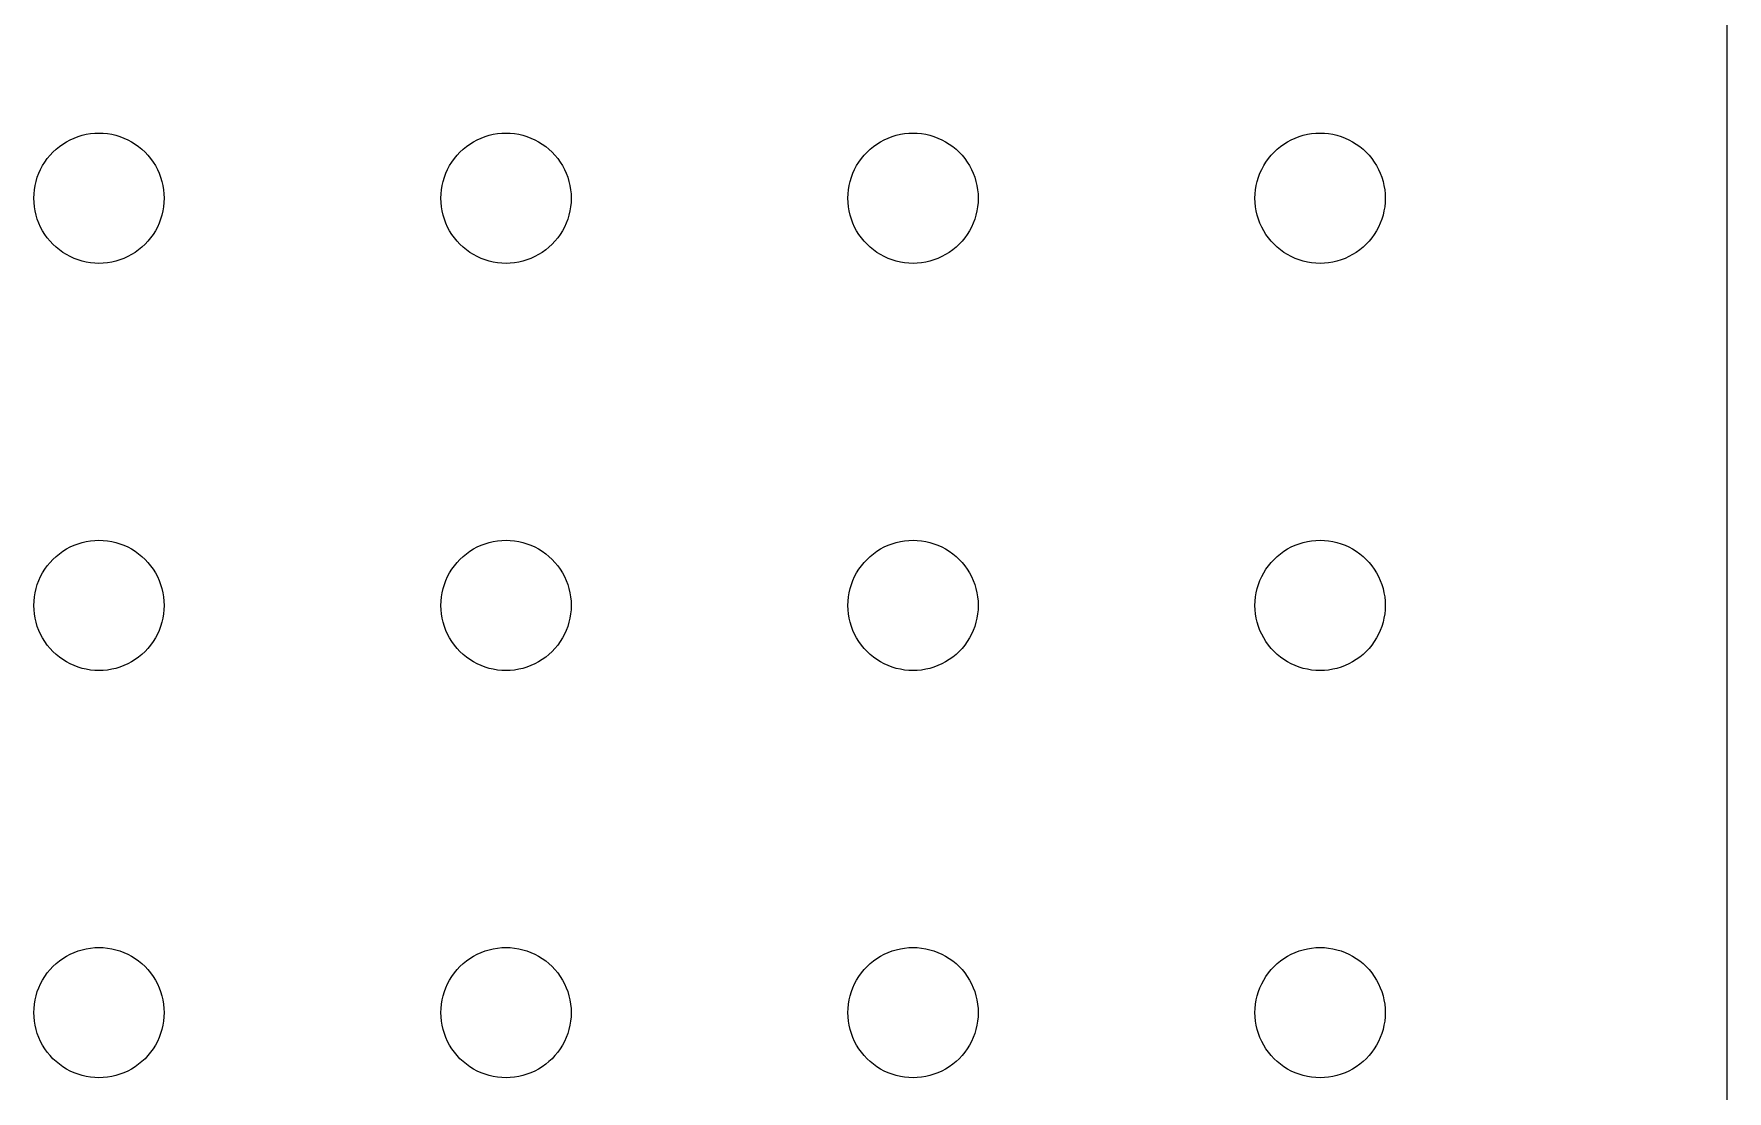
# Model space of a CAD drawing. Header units: metres. Extents: x -80 to 80, y -50 to 50.
# Drawn here: x 38.4 to 80, y -1.93 to 24.04 of the extents above; entities that cross this region are included whole.
import ezdxf

# ---------------------------------------------------------------- set-up
doc = ezdxf.new("R2010")
doc.units = ezdxf.units.M

msp = doc.modelspace()

# ---------------------------------------------------------------- linework, layer by layer
for p, q in [((80, -50), (80, 50)), ((38.945, 21.2029), (39.026, 21.2694)), ((39.026, 21.2694), (39.1111, 21.3303)), ((39.1111, 21.3303), (39.2, 21.3856)), ((39.2, 21.3856), (39.2923, 21.435)), ((39.2923, 21.435), (39.3877, 21.4782)), ((39.3877, 21.4782), (39.4857, 21.5151)), ((39.4857, 21.5151), (39.5859, 21.5455)), ((39.5859, 21.5455), (39.6879, 21.5692)), ((39.6879, 21.5692), (39.7912, 21.5863)), ((39.7912, 21.5863), (39.8953, 21.5966)), ((39.8953, 21.5966), (40, 21.6)), ((40, 21.6), (40.1046, 21.5966)), ((40.1046, 21.5966), (40.2088, 21.5863)), ((40.2088, 21.5863), (40.3121, 21.5692)), ((40.3121, 21.5692), (40.4141, 21.5455)), ((40.4141, 21.5455), (40.5143, 21.5151)), ((40.5143, 21.5151), (40.6123, 21.4782)), ((40.6123, 21.4782), (40.7077, 21.435)), ((40.7077, 21.435), (40.8, 21.3856)), ((40.8, 21.3856), (40.8889, 21.3303)), ((40.8889, 21.3303), (40.974, 21.2694)), ((40.974, 21.2694), (41.0549, 21.2029)), ((48.945, 21.2029), (49.026, 21.2694)), ((49.026, 21.2694), (49.1111, 21.3303)), ((49.1111, 21.3303), (49.2, 21.3856)), ((49.2, 21.3856), (49.2923, 21.435)), ((49.2923, 21.435), (49.3877, 21.4782)), ((49.3877, 21.4782), (49.4857, 21.5151)), ((49.4857, 21.5151), (49.5859, 21.5455)), ((49.5859, 21.5455), (49.6879, 21.5692)), ((49.6879, 21.5692), (49.7912, 21.5863)), ((49.7912, 21.5863), (49.8953, 21.5966)), ((49.8953, 21.5966), (50, 21.6)), ((50, 21.6), (50.1046, 21.5966)), ((50.1046, 21.5966), (50.2088, 21.5863)), ((50.2088, 21.5863), (50.3121, 21.5692)), ((50.3121, 21.5692), (50.4141, 21.5455)), ((50.4141, 21.5455), (50.5143, 21.5151)), ((50.5143, 21.5151), (50.6123, 21.4782)), ((50.6123, 21.4782), (50.7077, 21.435)), ((50.7077, 21.435), (50.8, 21.3856)), ((50.8, 21.3856), (50.8889, 21.3303)), ((50.8889, 21.3303), (50.974, 21.2694)), ((50.974, 21.2694), (51.0549, 21.2029)), ((58.945, 21.2029), (59.026, 21.2694)), ((59.026, 21.2694), (59.1111, 21.3303)), ((59.1111, 21.3303), (59.2, 21.3856)), ((59.2, 21.3856), (59.2923, 21.435)), ((59.2923, 21.435), (59.3877, 21.4782)), ((59.3877, 21.4782), (59.4857, 21.5151)), ((59.4857, 21.5151), (59.5859, 21.5455)), ((59.5859, 21.5455), (59.6879, 21.5692)), ((59.6879, 21.5692), (59.7912, 21.5863)), ((59.7912, 21.5863), (59.8953, 21.5966)), ((59.8953, 21.5966), (60, 21.6)), ((60, 21.6), (60.1046, 21.5966)), ((60.1046, 21.5966), (60.2088, 21.5863)), ((60.2088, 21.5863), (60.3121, 21.5692)), ((60.3121, 21.5692), (60.4141, 21.5455)), ((60.4141, 21.5455), (60.5143, 21.5151)), ((60.5143, 21.5151), (60.6123, 21.4782)), ((60.6123, 21.4782), (60.7077, 21.435)), ((60.7077, 21.435), (60.8, 21.3856)), ((60.8, 21.3856), (60.8889, 21.3303)), ((60.8889, 21.3303), (60.974, 21.2694)), ((60.974, 21.2694), (61.0549, 21.2029)), ((68.945, 21.2029), (69.026, 21.2694)), ((69.026, 21.2694), (69.1111, 21.3303)), ((69.1111, 21.3303), (69.2, 21.3856)), ((69.2, 21.3856), (69.2923, 21.435)), ((69.2923, 21.435), (69.3877, 21.4782)), ((69.3877, 21.4782), (69.4857, 21.5151)), ((69.4857, 21.5151), (69.5859, 21.5455)), ((69.5859, 21.5455), (69.6879, 21.5692)), ((69.6879, 21.5692), (69.7912, 21.5863)), ((69.7912, 21.5863), (69.8953, 21.5966)), ((69.8953, 21.5966), (70, 21.6)), ((70, 21.6), (70.1046, 21.5966)), ((70.1046, 21.5966), (70.2088, 21.5863)), ((70.2088, 21.5863), (70.3121, 21.5692)), ((70.3121, 21.5692), (70.4141, 21.5455)), ((70.4141, 21.5455), (70.5143, 21.5151)), ((70.5143, 21.5151), (70.6123, 21.4782)), ((70.6123, 21.4782), (70.7077, 21.435)), ((70.7077, 21.435), (70.8, 21.3856)), ((70.8, 21.3856), (70.8889, 21.3303)), ((70.8889, 21.3303), (70.974, 21.2694)), ((70.974, 21.2694), (71.0549, 21.2029)), ((38.565, 20.7077), (38.6143, 20.8)), ((38.6143, 20.8), (38.6696, 20.8889)), ((38.6696, 20.8889), (38.7306, 20.974)), ((38.7306, 20.974), (38.797, 21.0549)), ((38.797, 21.0549), (38.8686, 21.1314)), ((38.8686, 21.1314), (38.945, 21.2029)), ((41.0549, 21.2029), (41.1314, 21.1314)), ((41.1314, 21.1314), (41.2029, 21.0549)), ((41.2029, 21.0549), (41.2694, 20.974)), ((41.2694, 20.974), (41.3303, 20.8889)), ((41.3303, 20.8889), (41.3856, 20.8)), ((41.3856, 20.8), (41.435, 20.7077)), ((48.565, 20.7077), (48.6143, 20.8)), ((48.6143, 20.8), (48.6696, 20.8889)), ((48.6696, 20.8889), (48.7306, 20.974)), ((48.7306, 20.974), (48.797, 21.0549)), ((48.797, 21.0549), (48.8686, 21.1314)), ((48.8686, 21.1314), (48.945, 21.2029)), ((51.0549, 21.2029), (51.1314, 21.1314)), ((51.1314, 21.1314), (51.2029, 21.0549)), ((51.2029, 21.0549), (51.2694, 20.974)), ((51.2694, 20.974), (51.3303, 20.8889)), ((51.3303, 20.8889), (51.3856, 20.8)), ((51.3856, 20.8), (51.435, 20.7077)), ((58.565, 20.7077), (58.6143, 20.8)), ((58.6143, 20.8), (58.6696, 20.8889)), ((58.6696, 20.8889), (58.7306, 20.974)), ((58.7306, 20.974), (58.797, 21.0549)), ((58.797, 21.0549), (58.8686, 21.1314)), ((58.8686, 21.1314), (58.945, 21.2029)), ((61.0549, 21.2029), (61.1314, 21.1314)), ((61.1314, 21.1314), (61.2029, 21.0549)), ((61.2029, 21.0549), (61.2694, 20.974)), ((61.2694, 20.974), (61.3303, 20.8889)), ((61.3303, 20.8889), (61.3856, 20.8)), ((61.3856, 20.8), (61.435, 20.7077)), ((68.565, 20.7077), (68.6143, 20.8)), ((68.6143, 20.8), (68.6696, 20.8889)), ((68.6696, 20.8889), (68.7306, 20.974)), ((68.7306, 20.974), (68.797, 21.0549)), ((68.797, 21.0549), (68.8686, 21.1314)), ((68.8686, 21.1314), (68.945, 21.2029)), ((71.0549, 21.2029), (71.1314, 21.1314)), ((71.1314, 21.1314), (71.2029, 21.0549)), ((71.2029, 21.0549), (71.2694, 20.974)), ((71.2694, 20.974), (71.3303, 20.8889)), ((71.3303, 20.8889), (71.3856, 20.8)), ((71.3856, 20.8), (71.435, 20.7077)), ((38.4307, 20.3121), (38.4545, 20.4141)), ((38.4545, 20.4141), (38.4849, 20.5143)), ((38.4849, 20.5143), (38.5218, 20.6123)), ((38.5218, 20.6123), (38.565, 20.7077)), ((41.435, 20.7077), (41.4782, 20.6123)), ((41.4782, 20.6123), (41.5151, 20.5143)), ((41.5151, 20.5143), (41.5455, 20.4141)), ((41.5455, 20.4141), (41.5692, 20.3121)), ((48.4307, 20.3121), (48.4545, 20.4141)), ((48.4545, 20.4141), (48.4849, 20.5143)), ((48.4849, 20.5143), (48.5218, 20.6123)), ((48.5218, 20.6123), (48.565, 20.7077)), ((51.435, 20.7077), (51.4782, 20.6123)), ((51.4782, 20.6123), (51.5151, 20.5143)), ((51.5151, 20.5143), (51.5455, 20.4141)), ((51.5455, 20.4141), (51.5692, 20.3121)), ((58.4307, 20.3121), (58.4545, 20.4141)), ((58.4545, 20.4141), (58.4849, 20.5143)), ((58.4849, 20.5143), (58.5218, 20.6123)), ((58.5218, 20.6123), (58.565, 20.7077)), ((61.435, 20.7077), (61.4782, 20.6123)), ((61.4782, 20.6123), (61.5151, 20.5143)), ((61.5151, 20.5143), (61.5455, 20.4141)), ((61.5455, 20.4141), (61.5692, 20.3121)), ((68.4307, 20.3121), (68.4545, 20.4141)), ((68.4545, 20.4141), (68.4849, 20.5143)), ((68.4849, 20.5143), (68.5218, 20.6123)), ((68.5218, 20.6123), (68.565, 20.7077)), ((71.435, 20.7077), (71.4782, 20.6123)), ((71.4782, 20.6123), (71.5151, 20.5143)), ((71.5151, 20.5143), (71.5455, 20.4141)), ((71.5455, 20.4141), (71.5692, 20.3121)), ((38.4, 20), (38.4034, 20.1046)), ((38.4034, 19.8953), (38.4, 20)), ((38.4034, 20.1046), (38.4137, 20.2088)), ((38.4137, 20.2088), (38.4307, 20.3121)), ((41.5692, 20.3121), (41.5863, 20.2088)), ((41.5863, 20.2088), (41.5966, 20.1046)), ((41.5966, 20.1046), (41.6, 20)), ((41.6, 20), (41.5966, 19.8953)), ((48.4, 20), (48.4034, 20.1046)), ((48.4034, 19.8953), (48.4, 20)), ((48.4034, 20.1046), (48.4137, 20.2088)), ((48.4137, 20.2088), (48.4307, 20.3121)), ((51.5692, 20.3121), (51.5863, 20.2088)), ((51.5863, 20.2088), (51.5966, 20.1046)), ((51.5966, 20.1046), (51.6, 20)), ((51.6, 20), (51.5966, 19.8953)), ((58.4, 20), (58.4034, 20.1046)), ((58.4034, 19.8953), (58.4, 20)), ((58.4034, 20.1046), (58.4137, 20.2088)), ((58.4137, 20.2088), (58.4307, 20.3121)), ((61.5692, 20.3121), (61.5863, 20.2088)), ((61.5863, 20.2088), (61.5966, 20.1046)), ((61.5966, 20.1046), (61.6, 20)), ((61.6, 20), (61.5966, 19.8953)), ((68.4, 20), (68.4034, 20.1046)), ((68.4034, 19.8953), (68.4, 20)), ((68.4034, 20.1046), (68.4137, 20.2088)), ((68.4137, 20.2088), (68.4307, 20.3121)), ((71.5692, 20.3121), (71.5863, 20.2088)), ((71.5863, 20.2088), (71.5966, 20.1046)), ((71.5966, 20.1046), (71.6, 20)), ((71.6, 20), (71.5966, 19.8953)), ((38.4137, 19.7912), (38.4034, 19.8953)), ((38.4307, 19.6879), (38.4137, 19.7912)), ((38.4545, 19.5859), (38.4307, 19.6879)), ((38.4849, 19.4857), (38.4545, 19.5859)), ((41.5455, 19.5859), (41.5151, 19.4857)), ((41.5692, 19.6879), (41.5455, 19.5859)), ((41.5863, 19.7912), (41.5692, 19.6879)), ((41.5966, 19.8953), (41.5863, 19.7912)), ((48.4137, 19.7912), (48.4034, 19.8953)), ((48.4307, 19.6879), (48.4137, 19.7912)), ((48.4545, 19.5859), (48.4307, 19.6879)), ((48.4849, 19.4857), (48.4545, 19.5859)), ((51.5455, 19.5859), (51.5151, 19.4857)), ((51.5692, 19.6879), (51.5455, 19.5859)), ((51.5863, 19.7912), (51.5692, 19.6879)), ((51.5966, 19.8953), (51.5863, 19.7912)), ((58.4137, 19.7912), (58.4034, 19.8953)), ((58.4307, 19.6879), (58.4137, 19.7912)), ((58.4545, 19.5859), (58.4307, 19.6879)), ((58.4849, 19.4857), (58.4545, 19.5859)), ((61.5455, 19.5859), (61.5151, 19.4857)), ((61.5692, 19.6879), (61.5455, 19.5859)), ((61.5863, 19.7912), (61.5692, 19.6879)), ((61.5966, 19.8953), (61.5863, 19.7912)), ((68.4137, 19.7912), (68.4034, 19.8953)), ((68.4307, 19.6879), (68.4137, 19.7912)), ((68.4545, 19.5859), (68.4307, 19.6879)), ((68.4849, 19.4857), (68.4545, 19.5859)), ((71.5455, 19.5859), (71.5151, 19.4857)), ((71.5692, 19.6879), (71.5455, 19.5859)), ((71.5863, 19.7912), (71.5692, 19.6879)), ((71.5966, 19.8953), (71.5863, 19.7912)), ((38.5218, 19.3877), (38.4849, 19.4857)), ((38.565, 19.2923), (38.5218, 19.3877)), ((38.6143, 19.2), (38.565, 19.2923)), ((38.6696, 19.1111), (38.6143, 19.2)), ((41.3856, 19.2), (41.3303, 19.1111)), ((41.435, 19.2923), (41.3856, 19.2)), ((41.4782, 19.3877), (41.435, 19.2923)), ((41.5151, 19.4857), (41.4782, 19.3877)), ((48.5218, 19.3877), (48.4849, 19.4857)), ((48.565, 19.2923), (48.5218, 19.3877)), ((48.6143, 19.2), (48.565, 19.2923)), ((48.6696, 19.1111), (48.6143, 19.2)), ((51.3856, 19.2), (51.3303, 19.1111)), ((51.435, 19.2923), (51.3856, 19.2)), ((51.4782, 19.3877), (51.435, 19.2923)), ((51.5151, 19.4857), (51.4782, 19.3877)), ((58.5218, 19.3877), (58.4849, 19.4857)), ((58.565, 19.2923), (58.5218, 19.3877)), ((58.6143, 19.2), (58.565, 19.2923)), ((58.6696, 19.1111), (58.6143, 19.2)), ((61.3856, 19.2), (61.3303, 19.1111)), ((61.435, 19.2923), (61.3856, 19.2)), ((61.4782, 19.3877), (61.435, 19.2923)), ((61.5151, 19.4857), (61.4782, 19.3877)), ((68.5218, 19.3877), (68.4849, 19.4857)), ((68.565, 19.2923), (68.5218, 19.3877)), ((68.6143, 19.2), (68.565, 19.2923)), ((68.6696, 19.1111), (68.6143, 19.2)), ((71.3856, 19.2), (71.3303, 19.1111)), ((71.435, 19.2923), (71.3856, 19.2)), ((71.4782, 19.3877), (71.435, 19.2923)), ((71.5151, 19.4857), (71.4782, 19.3877)), ((38.7306, 19.026), (38.6696, 19.1111)), ((38.797, 18.945), (38.7306, 19.026)), ((38.8686, 18.8686), (38.797, 18.945)), ((38.945, 18.797), (38.8686, 18.8686)), ((39.026, 18.7306), (38.945, 18.797)), ((39.1111, 18.6696), (39.026, 18.7306)), ((40.974, 18.7306), (40.8889, 18.6696)), ((41.0549, 18.797), (40.974, 18.7306)), ((41.1314, 18.8686), (41.0549, 18.797)), ((41.2029, 18.945), (41.1314, 18.8686)), ((41.2694, 19.026), (41.2029, 18.945)), ((41.3303, 19.1111), (41.2694, 19.026)), ((48.7306, 19.026), (48.6696, 19.1111)), ((48.797, 18.945), (48.7306, 19.026)), ((48.8686, 18.8686), (48.797, 18.945)), ((48.945, 18.797), (48.8686, 18.8686)), ((49.026, 18.7306), (48.945, 18.797)), ((49.1111, 18.6696), (49.026, 18.7306)), ((50.974, 18.7306), (50.8889, 18.6696)), ((51.0549, 18.797), (50.974, 18.7306)), ((51.1314, 18.8686), (51.0549, 18.797)), ((51.2029, 18.945), (51.1314, 18.8686)), ((51.2694, 19.026), (51.2029, 18.945)), ((51.3303, 19.1111), (51.2694, 19.026)), ((58.7306, 19.026), (58.6696, 19.1111)), ((58.797, 18.945), (58.7306, 19.026)), ((58.8686, 18.8686), (58.797, 18.945)), ((58.945, 18.797), (58.8686, 18.8686)), ((59.026, 18.7306), (58.945, 18.797)), ((59.1111, 18.6696), (59.026, 18.7306)), ((60.974, 18.7306), (60.8889, 18.6696)), ((61.0549, 18.797), (60.974, 18.7306)), ((61.1314, 18.8686), (61.0549, 18.797)), ((61.2029, 18.945), (61.1314, 18.8686)), ((61.2694, 19.026), (61.2029, 18.945)), ((61.3303, 19.1111), (61.2694, 19.026)), ((68.7306, 19.026), (68.6696, 19.1111)), ((68.797, 18.945), (68.7306, 19.026)), ((68.8686, 18.8686), (68.797, 18.945)), ((68.945, 18.797), (68.8686, 18.8686)), ((69.026, 18.7306), (68.945, 18.797)), ((69.1111, 18.6696), (69.026, 18.7306)), ((70.974, 18.7306), (70.8889, 18.6696)), ((71.0549, 18.797), (70.974, 18.7306)), ((71.1314, 18.8686), (71.0549, 18.797)), ((71.2029, 18.945), (71.1314, 18.8686)), ((71.2694, 19.026), (71.2029, 18.945)), ((71.3303, 19.1111), (71.2694, 19.026)), ((39.2, 18.6143), (39.1111, 18.6696)), ((39.2923, 18.565), (39.2, 18.6143)), ((39.3877, 18.5218), (39.2923, 18.565)), ((39.4857, 18.4849), (39.3877, 18.5218)), ((39.5859, 18.4545), (39.4857, 18.4849)), ((39.6879, 18.4307), (39.5859, 18.4545)), ((39.7912, 18.4137), (39.6879, 18.4307)), ((39.8953, 18.4034), (39.7912, 18.4137)), ((40, 18.4), (39.8953, 18.4034)), ((40.1046, 18.4034), (40, 18.4)), ((40.2088, 18.4137), (40.1046, 18.4034)), ((40.3121, 18.4307), (40.2088, 18.4137)), ((40.4141, 18.4545), (40.3121, 18.4307)), ((40.5143, 18.4849), (40.4141, 18.4545)), ((40.6123, 18.5218), (40.5143, 18.4849)), ((40.7077, 18.565), (40.6123, 18.5218)), ((40.8, 18.6143), (40.7077, 18.565)), ((40.8889, 18.6696), (40.8, 18.6143)), ((49.2, 18.6143), (49.1111, 18.6696)), ((49.2923, 18.565), (49.2, 18.6143)), ((49.3877, 18.5218), (49.2923, 18.565)), ((49.4857, 18.4849), (49.3877, 18.5218)), ((49.5859, 18.4545), (49.4857, 18.4849)), ((49.6879, 18.4307), (49.5859, 18.4545)), ((49.7912, 18.4137), (49.6879, 18.4307)), ((49.8953, 18.4034), (49.7912, 18.4137)), ((50, 18.4), (49.8953, 18.4034)), ((50.1046, 18.4034), (50, 18.4)), ((50.2088, 18.4137), (50.1046, 18.4034)), ((50.3121, 18.4307), (50.2088, 18.4137)), ((50.4141, 18.4545), (50.3121, 18.4307)), ((50.5143, 18.4849), (50.4141, 18.4545)), ((50.6123, 18.5218), (50.5143, 18.4849)), ((50.7077, 18.565), (50.6123, 18.5218)), ((50.8, 18.6143), (50.7077, 18.565)), ((50.8889, 18.6696), (50.8, 18.6143)), ((59.2, 18.6143), (59.1111, 18.6696)), ((59.2923, 18.565), (59.2, 18.6143)), ((59.3877, 18.5218), (59.2923, 18.565)), ((59.4857, 18.4849), (59.3877, 18.5218)), ((59.5859, 18.4545), (59.4857, 18.4849)), ((59.6879, 18.4307), (59.5859, 18.4545)), ((59.7912, 18.4137), (59.6879, 18.4307)), ((59.8953, 18.4034), (59.7912, 18.4137)), ((60, 18.4), (59.8953, 18.4034)), ((60.1046, 18.4034), (60, 18.4)), ((60.2088, 18.4137), (60.1046, 18.4034)), ((60.3121, 18.4307), (60.2088, 18.4137)), ((60.4141, 18.4545), (60.3121, 18.4307)), ((60.5143, 18.4849), (60.4141, 18.4545)), ((60.6123, 18.5218), (60.5143, 18.4849)), ((60.7077, 18.565), (60.6123, 18.5218)), ((60.8, 18.6143), (60.7077, 18.565)), ((60.8889, 18.6696), (60.8, 18.6143)), ((69.2, 18.6143), (69.1111, 18.6696)), ((69.2923, 18.565), (69.2, 18.6143)), ((69.3877, 18.5218), (69.2923, 18.565)), ((69.4857, 18.4849), (69.3877, 18.5218)), ((69.5859, 18.4545), (69.4857, 18.4849)), ((69.6879, 18.4307), (69.5859, 18.4545)), ((69.7912, 18.4137), (69.6879, 18.4307)), ((69.8953, 18.4034), (69.7912, 18.4137)), ((70, 18.4), (69.8953, 18.4034)), ((70.1046, 18.4034), (70, 18.4)), ((70.2088, 18.4137), (70.1046, 18.4034)), ((70.3121, 18.4307), (70.2088, 18.4137)), ((70.4141, 18.4545), (70.3121, 18.4307)), ((70.5143, 18.4849), (70.4141, 18.4545)), ((70.6123, 18.5218), (70.5143, 18.4849)), ((70.7077, 18.565), (70.6123, 18.5218)), ((70.8, 18.6143), (70.7077, 18.565)), ((70.8889, 18.6696), (70.8, 18.6143)), ((38.945, 11.2029), (39.026, 11.2694)), ((39.026, 11.2694), (39.1111, 11.3303)), ((39.1111, 11.3303), (39.2, 11.3856)), ((39.2, 11.3856), (39.2923, 11.435)), ((39.2923, 11.435), (39.3877, 11.4782)), ((39.3877, 11.4782), (39.4857, 11.5151)), ((39.4857, 11.5151), (39.5859, 11.5455)), ((39.5859, 11.5455), (39.6879, 11.5692)), ((39.6879, 11.5692), (39.7912, 11.5863)), ((39.7912, 11.5863), (39.8953, 11.5966)), ((39.8953, 11.5966), (40, 11.6)), ((40, 11.6), (40.1046, 11.5966)), ((40.1046, 11.5966), (40.2088, 11.5863)), ((40.2088, 11.5863), (40.3121, 11.5692)), ((40.3121, 11.5692), (40.4141, 11.5455)), ((40.4141, 11.5455), (40.5143, 11.5151)), ((40.5143, 11.5151), (40.6123, 11.4782)), ((40.6123, 11.4782), (40.7077, 11.435)), ((40.7077, 11.435), (40.8, 11.3856)), ((40.8, 11.3856), (40.8889, 11.3303)), ((40.8889, 11.3303), (40.974, 11.2694)), ((40.974, 11.2694), (41.0549, 11.2029)), ((48.945, 11.2029), (49.026, 11.2694)), ((49.026, 11.2694), (49.1111, 11.3303)), ((49.1111, 11.3303), (49.2, 11.3856)), ((49.2, 11.3856), (49.2923, 11.435)), ((49.2923, 11.435), (49.3877, 11.4782)), ((49.3877, 11.4782), (49.4857, 11.5151)), ((49.4857, 11.5151), (49.5859, 11.5455)), ((49.5859, 11.5455), (49.6879, 11.5692)), ((49.6879, 11.5692), (49.7912, 11.5863)), ((49.7912, 11.5863), (49.8953, 11.5966)), ((49.8953, 11.5966), (50, 11.6)), ((50, 11.6), (50.1046, 11.5966)), ((50.1046, 11.5966), (50.2088, 11.5863)), ((50.2088, 11.5863), (50.3121, 11.5692)), ((50.3121, 11.5692), (50.4141, 11.5455)), ((50.4141, 11.5455), (50.5143, 11.5151)), ((50.5143, 11.5151), (50.6123, 11.4782)), ((50.6123, 11.4782), (50.7077, 11.435)), ((50.7077, 11.435), (50.8, 11.3856)), ((50.8, 11.3856), (50.8889, 11.3303)), ((50.8889, 11.3303), (50.974, 11.2694)), ((50.974, 11.2694), (51.0549, 11.2029)), ((58.945, 11.2029), (59.026, 11.2694)), ((59.026, 11.2694), (59.1111, 11.3303)), ((59.1111, 11.3303), (59.2, 11.3856)), ((59.2, 11.3856), (59.2923, 11.435)), ((59.2923, 11.435), (59.3877, 11.4782)), ((59.3877, 11.4782), (59.4857, 11.5151)), ((59.4857, 11.5151), (59.5859, 11.5455)), ((59.5859, 11.5455), (59.6879, 11.5692)), ((59.6879, 11.5692), (59.7912, 11.5863)), ((59.7912, 11.5863), (59.8953, 11.5966)), ((59.8953, 11.5966), (60, 11.6)), ((60, 11.6), (60.1046, 11.5966)), ((60.1046, 11.5966), (60.2088, 11.5863)), ((60.2088, 11.5863), (60.3121, 11.5692)), ((60.3121, 11.5692), (60.4141, 11.5455)), ((60.4141, 11.5455), (60.5143, 11.5151)), ((60.5143, 11.5151), (60.6123, 11.4782)), ((60.6123, 11.4782), (60.7077, 11.435)), ((60.7077, 11.435), (60.8, 11.3856)), ((60.8, 11.3856), (60.8889, 11.3303)), ((60.8889, 11.3303), (60.974, 11.2694)), ((60.974, 11.2694), (61.0549, 11.2029)), ((68.945, 11.2029), (69.026, 11.2694)), ((69.026, 11.2694), (69.1111, 11.3303)), ((69.1111, 11.3303), (69.2, 11.3856)), ((69.2, 11.3856), (69.2923, 11.435)), ((69.2923, 11.435), (69.3877, 11.4782)), ((69.3877, 11.4782), (69.4857, 11.5151)), ((69.4857, 11.5151), (69.5859, 11.5455)), ((69.5859, 11.5455), (69.6879, 11.5692)), ((69.6879, 11.5692), (69.7912, 11.5863)), ((69.7912, 11.5863), (69.8953, 11.5966)), ((69.8953, 11.5966), (70, 11.6)), ((70, 11.6), (70.1046, 11.5966)), ((70.1046, 11.5966), (70.2088, 11.5863)), ((70.2088, 11.5863), (70.3121, 11.5692)), ((70.3121, 11.5692), (70.4141, 11.5455)), ((70.4141, 11.5455), (70.5143, 11.5151)), ((70.5143, 11.5151), (70.6123, 11.4782)), ((70.6123, 11.4782), (70.7077, 11.435)), ((70.7077, 11.435), (70.8, 11.3856)), ((70.8, 11.3856), (70.8889, 11.3303)), ((70.8889, 11.3303), (70.974, 11.2694)), ((70.974, 11.2694), (71.0549, 11.2029)), ((38.6143, 10.8), (38.6696, 10.8889)), ((38.6696, 10.8889), (38.7306, 10.974)), ((38.7306, 10.974), (38.797, 11.0549)), ((38.797, 11.0549), (38.8686, 11.1314)), ((38.8686, 11.1314), (38.945, 11.2029)), ((41.0549, 11.2029), (41.1314, 11.1314)), ((41.1314, 11.1314), (41.2029, 11.0549)), ((41.2029, 11.0549), (41.2694, 10.974)), ((41.2694, 10.974), (41.3303, 10.8889)), ((41.3303, 10.8889), (41.3856, 10.8)), ((48.6143, 10.8), (48.6696, 10.8889)), ((48.6696, 10.8889), (48.7306, 10.974)), ((48.7306, 10.974), (48.797, 11.0549)), ((48.797, 11.0549), (48.8686, 11.1314)), ((48.8686, 11.1314), (48.945, 11.2029)), ((51.0549, 11.2029), (51.1314, 11.1314)), ((51.1314, 11.1314), (51.2029, 11.0549)), ((51.2029, 11.0549), (51.2694, 10.974)), ((51.2694, 10.974), (51.3303, 10.8889)), ((51.3303, 10.8889), (51.3856, 10.8)), ((58.6143, 10.8), (58.6696, 10.8889)), ((58.6696, 10.8889), (58.7306, 10.974)), ((58.7306, 10.974), (58.797, 11.0549)), ((58.797, 11.0549), (58.8686, 11.1314)), ((58.8686, 11.1314), (58.945, 11.2029)), ((61.0549, 11.2029), (61.1314, 11.1314)), ((61.1314, 11.1314), (61.2029, 11.0549)), ((61.2029, 11.0549), (61.2694, 10.974)), ((61.2694, 10.974), (61.3303, 10.8889)), ((61.3303, 10.8889), (61.3856, 10.8)), ((68.6143, 10.8), (68.6696, 10.8889)), ((68.6696, 10.8889), (68.7306, 10.974)), ((68.7306, 10.974), (68.797, 11.0549)), ((68.797, 11.0549), (68.8686, 11.1314)), ((68.8686, 11.1314), (68.945, 11.2029)), ((71.0549, 11.2029), (71.1314, 11.1314)), ((71.1314, 11.1314), (71.2029, 11.0549)), ((71.2029, 11.0549), (71.2694, 10.974)), ((71.2694, 10.974), (71.3303, 10.8889)), ((71.3303, 10.8889), (71.3856, 10.8)), ((38.4307, 10.3121), (38.4545, 10.4141)), ((38.4545, 10.4141), (38.4849, 10.5143)), ((38.4849, 10.5143), (38.5218, 10.6123)), ((38.5218, 10.6123), (38.565, 10.7077)), ((38.565, 10.7077), (38.6143, 10.8)), ((41.3856, 10.8), (41.435, 10.7077)), ((41.435, 10.7077), (41.4782, 10.6123)), ((41.4782, 10.6123), (41.5151, 10.5143)), ((41.5151, 10.5143), (41.5455, 10.4141)), ((41.5455, 10.4141), (41.5692, 10.3121)), ((48.4307, 10.3121), (48.4545, 10.4141)), ((48.4545, 10.4141), (48.4849, 10.5143)), ((48.4849, 10.5143), (48.5218, 10.6123)), ((48.5218, 10.6123), (48.565, 10.7077)), ((48.565, 10.7077), (48.6143, 10.8)), ((51.3856, 10.8), (51.435, 10.7077)), ((51.435, 10.7077), (51.4782, 10.6123)), ((51.4782, 10.6123), (51.5151, 10.5143)), ((51.5151, 10.5143), (51.5455, 10.4141)), ((51.5455, 10.4141), (51.5692, 10.3121)), ((58.4307, 10.3121), (58.4545, 10.4141)), ((58.4545, 10.4141), (58.4849, 10.5143)), ((58.4849, 10.5143), (58.5218, 10.6123)), ((58.5218, 10.6123), (58.565, 10.7077)), ((58.565, 10.7077), (58.6143, 10.8)), ((61.3856, 10.8), (61.435, 10.7077)), ((61.435, 10.7077), (61.4782, 10.6123)), ((61.4782, 10.6123), (61.5151, 10.5143)), ((61.5151, 10.5143), (61.5455, 10.4141)), ((61.5455, 10.4141), (61.5692, 10.3121)), ((68.4307, 10.3121), (68.4545, 10.4141)), ((68.4545, 10.4141), (68.4849, 10.5143)), ((68.4849, 10.5143), (68.5218, 10.6123)), ((68.5218, 10.6123), (68.565, 10.7077)), ((68.565, 10.7077), (68.6143, 10.8)), ((71.3856, 10.8), (71.435, 10.7077)), ((71.435, 10.7077), (71.4782, 10.6123)), ((71.4782, 10.6123), (71.5151, 10.5143)), ((71.5151, 10.5143), (71.5455, 10.4141)), ((71.5455, 10.4141), (71.5692, 10.3121)), ((38.4, 10), (38.4034, 10.1046)), ((38.4034, 9.89534), (38.4, 10)), ((38.4034, 10.1046), (38.4137, 10.2088)), ((38.4137, 10.2088), (38.4307, 10.3121)), ((41.5692, 10.3121), (41.5863, 10.2088)), ((41.5863, 10.2088), (41.5966, 10.1046)), ((41.5966, 10.1046), (41.6, 10)), ((41.6, 10), (41.5966, 9.89534)), ((48.4, 10), (48.4034, 10.1046)), ((48.4034, 9.89534), (48.4, 10)), ((48.4034, 10.1046), (48.4137, 10.2088)), ((48.4137, 10.2088), (48.4307, 10.3121)), ((51.5692, 10.3121), (51.5863, 10.2088)), ((51.5863, 10.2088), (51.5966, 10.1046)), ((51.5966, 10.1046), (51.6, 10)), ((51.6, 10), (51.5966, 9.89534)), ((58.4, 10), (58.4034, 10.1046)), ((58.4034, 9.89534), (58.4, 10)), ((58.4034, 10.1046), (58.4137, 10.2088)), ((58.4137, 10.2088), (58.4307, 10.3121)), ((61.5692, 10.3121), (61.5863, 10.2088)), ((61.5863, 10.2088), (61.5966, 10.1046)), ((61.5966, 10.1046), (61.6, 10)), ((61.6, 10), (61.5966, 9.89534)), ((68.4, 10), (68.4034, 10.1046)), ((68.4034, 9.89534), (68.4, 10)), ((68.4034, 10.1046), (68.4137, 10.2088)), ((68.4137, 10.2088), (68.4307, 10.3121)), ((71.5692, 10.3121), (71.5863, 10.2088)), ((71.5863, 10.2088), (71.5966, 10.1046)), ((71.5966, 10.1046), (71.6, 10)), ((71.6, 10), (71.5966, 9.89534)), ((38.4137, 9.79115), (38.4034, 9.89534)), ((38.4307, 9.68785), (38.4137, 9.79115)), ((38.4545, 9.58588), (38.4307, 9.68785)), ((38.4849, 9.48569), (38.4545, 9.58588)), ((41.5455, 9.58588), (41.5151, 9.48569)), ((41.5692, 9.68785), (41.5455, 9.58588)), ((41.5863, 9.79115), (41.5692, 9.68785)), ((41.5966, 9.89534), (41.5863, 9.79115)), ((48.4137, 9.79115), (48.4034, 9.89534)), ((48.4307, 9.68785), (48.4137, 9.79115)), ((48.4545, 9.58588), (48.4307, 9.68785)), ((48.4849, 9.48569), (48.4545, 9.58588)), ((51.5455, 9.58588), (51.5151, 9.48569)), ((51.5692, 9.68785), (51.5455, 9.58588)), ((51.5863, 9.79115), (51.5692, 9.68785)), ((51.5966, 9.89534), (51.5863, 9.79115)), ((58.4137, 9.79115), (58.4034, 9.89534)), ((58.4307, 9.68785), (58.4137, 9.79115)), ((58.4545, 9.58588), (58.4307, 9.68785)), ((58.4849, 9.48569), (58.4545, 9.58588)), ((61.5455, 9.58588), (61.5151, 9.48569)), ((61.5692, 9.68785), (61.5455, 9.58588)), ((61.5863, 9.79115), (61.5692, 9.68785)), ((61.5966, 9.89534), (61.5863, 9.79115)), ((68.4137, 9.79115), (68.4034, 9.89534)), ((68.4307, 9.68785), (68.4137, 9.79115)), ((68.4545, 9.58588), (68.4307, 9.68785)), ((68.4849, 9.48569), (68.4545, 9.58588)), ((71.5455, 9.58588), (71.5151, 9.48569)), ((71.5692, 9.68785), (71.5455, 9.58588)), ((71.5863, 9.79115), (71.5692, 9.68785)), ((71.5966, 9.89534), (71.5863, 9.79115)), ((38.5218, 9.3877), (38.4849, 9.48569)), ((38.565, 9.29233), (38.5218, 9.3877)), ((38.6143, 9.2), (38.565, 9.29233)), ((38.6696, 9.11108), (38.6143, 9.2)), ((41.3856, 9.2), (41.3303, 9.11108)), ((41.435, 9.29233), (41.3856, 9.2)), ((41.4782, 9.3877), (41.435, 9.29233)), ((41.5151, 9.48569), (41.4782, 9.3877)), ((48.5218, 9.3877), (48.4849, 9.48569)), ((48.565, 9.29233), (48.5218, 9.3877)), ((48.6143, 9.2), (48.565, 9.29233)), ((48.6696, 9.11108), (48.6143, 9.2)), ((51.3856, 9.2), (51.3303, 9.11108)), ((51.435, 9.29233), (51.3856, 9.2)), ((51.4782, 9.3877), (51.435, 9.29233)), ((51.5151, 9.48569), (51.4782, 9.3877)), ((58.5218, 9.3877), (58.4849, 9.48569)), ((58.565, 9.29233), (58.5218, 9.3877)), ((58.6143, 9.2), (58.565, 9.29233)), ((58.6696, 9.11108), (58.6143, 9.2)), ((61.3856, 9.2), (61.3303, 9.11108)), ((61.435, 9.29233), (61.3856, 9.2)), ((61.4782, 9.3877), (61.435, 9.29233)), ((61.5151, 9.48569), (61.4782, 9.3877)), ((68.5218, 9.3877), (68.4849, 9.48569)), ((68.565, 9.29233), (68.5218, 9.3877)), ((68.6143, 9.2), (68.565, 9.29233)), ((68.6696, 9.11108), (68.6143, 9.2)), ((71.3856, 9.2), (71.3303, 9.11108)), ((71.435, 9.29233), (71.3856, 9.2)), ((71.4782, 9.3877), (71.435, 9.29233)), ((71.5151, 9.48569), (71.4782, 9.3877)), ((38.7306, 9.02597), (38.6696, 9.11108)), ((38.797, 8.94504), (38.7306, 9.02597)), ((38.8686, 8.86862), (38.797, 8.94504)), ((38.945, 8.79704), (38.8686, 8.86862)), ((39.026, 8.73062), (38.945, 8.79704)), ((41.0549, 8.79704), (40.974, 8.73062)), ((41.1314, 8.86862), (41.0549, 8.79704)), ((41.2029, 8.94504), (41.1314, 8.86862)), ((41.2694, 9.02597), (41.2029, 8.94504)), ((41.3303, 9.11108), (41.2694, 9.02597)), ((48.7306, 9.02597), (48.6696, 9.11108)), ((48.797, 8.94504), (48.7306, 9.02597)), ((48.8686, 8.86862), (48.797, 8.94504)), ((48.945, 8.79704), (48.8686, 8.86862)), ((49.026, 8.73062), (48.945, 8.79704)), ((51.0549, 8.79704), (50.974, 8.73062)), ((51.1314, 8.86862), (51.0549, 8.79704)), ((51.2029, 8.94504), (51.1314, 8.86862)), ((51.2694, 9.02597), (51.2029, 8.94504)), ((51.3303, 9.11108), (51.2694, 9.02597)), ((58.7306, 9.02597), (58.6696, 9.11108)), ((58.797, 8.94504), (58.7306, 9.02597)), ((58.8686, 8.86862), (58.797, 8.94504)), ((58.945, 8.79704), (58.8686, 8.86862)), ((59.026, 8.73062), (58.945, 8.79704)), ((61.0549, 8.79704), (60.974, 8.73062)), ((61.1314, 8.86862), (61.0549, 8.79704)), ((61.2029, 8.94504), (61.1314, 8.86862)), ((61.2694, 9.02597), (61.2029, 8.94504)), ((61.3303, 9.11108), (61.2694, 9.02597)), ((68.7306, 9.02597), (68.6696, 9.11108)), ((68.797, 8.94504), (68.7306, 9.02597)), ((68.8686, 8.86862), (68.797, 8.94504)), ((68.945, 8.79704), (68.8686, 8.86862)), ((69.026, 8.73062), (68.945, 8.79704)), ((71.0549, 8.79704), (70.974, 8.73062)), ((71.1314, 8.86862), (71.0549, 8.79704)), ((71.2029, 8.94504), (71.1314, 8.86862)), ((71.2694, 9.02597), (71.2029, 8.94504)), ((71.3303, 9.11108), (71.2694, 9.02597)), ((39.1111, 8.66965), (39.026, 8.73062)), ((39.2, 8.61435), (39.1111, 8.66965)), ((39.2923, 8.565), (39.2, 8.61435)), ((39.3877, 8.52179), (39.2923, 8.565)), ((39.4857, 8.48491), (39.3877, 8.52179)), ((39.5859, 8.45451), (39.4857, 8.48491)), ((39.6879, 8.43074), (39.5859, 8.45451)), ((39.7912, 8.41368), (39.6879, 8.43074)), ((39.8953, 8.40341), (39.7912, 8.41368)), ((40, 8.39999), (39.8953, 8.40341)), ((40.1046, 8.40341), (40, 8.39999)), ((40.2088, 8.41368), (40.1046, 8.40341)), ((40.3121, 8.43074), (40.2088, 8.41368)), ((40.4141, 8.45451), (40.3121, 8.43074)), ((40.5143, 8.48491), (40.4141, 8.45451)), ((40.6123, 8.52179), (40.5143, 8.48491)), ((40.7077, 8.565), (40.6123, 8.52179)), ((40.8, 8.61435), (40.7077, 8.565)), ((40.8889, 8.66965), (40.8, 8.61435)), ((40.974, 8.73062), (40.8889, 8.66965)), ((49.1111, 8.66965), (49.026, 8.73062)), ((49.2, 8.61435), (49.1111, 8.66965)), ((49.2923, 8.565), (49.2, 8.61435)), ((49.3877, 8.52179), (49.2923, 8.565)), ((49.4857, 8.48491), (49.3877, 8.52179)), ((49.5859, 8.45451), (49.4857, 8.48491)), ((49.6879, 8.43074), (49.5859, 8.45451)), ((49.7912, 8.41368), (49.6879, 8.43074)), ((49.8953, 8.40341), (49.7912, 8.41368)), ((50, 8.39999), (49.8953, 8.40341)), ((50.1046, 8.40341), (50, 8.39999)), ((50.2088, 8.41368), (50.1046, 8.40341)), ((50.3121, 8.43074), (50.2088, 8.41368)), ((50.4141, 8.45451), (50.3121, 8.43074)), ((50.5143, 8.48491), (50.4141, 8.45451)), ((50.6123, 8.52179), (50.5143, 8.48491)), ((50.7077, 8.565), (50.6123, 8.52179)), ((50.8, 8.61435), (50.7077, 8.565)), ((50.8889, 8.66965), (50.8, 8.61435)), ((50.974, 8.73062), (50.8889, 8.66965)), ((59.1111, 8.66965), (59.026, 8.73062)), ((59.2, 8.61435), (59.1111, 8.66965)), ((59.2923, 8.565), (59.2, 8.61435)), ((59.3877, 8.52179), (59.2923, 8.565)), ((59.4857, 8.48491), (59.3877, 8.52179)), ((59.5859, 8.45451), (59.4857, 8.48491)), ((59.6879, 8.43074), (59.5859, 8.45451)), ((59.7912, 8.41368), (59.6879, 8.43074)), ((59.8953, 8.40341), (59.7912, 8.41368)), ((60, 8.39999), (59.8953, 8.40341)), ((60.1046, 8.40341), (60, 8.39999)), ((60.2088, 8.41368), (60.1046, 8.40341)), ((60.3121, 8.43074), (60.2088, 8.41368)), ((60.4141, 8.45451), (60.3121, 8.43074)), ((60.5143, 8.48491), (60.4141, 8.45451)), ((60.6123, 8.52179), (60.5143, 8.48491)), ((60.7077, 8.565), (60.6123, 8.52179)), ((60.8, 8.61435), (60.7077, 8.565)), ((60.8889, 8.66965), (60.8, 8.61435)), ((60.974, 8.73062), (60.8889, 8.66965)), ((69.1111, 8.66965), (69.026, 8.73062)), ((69.2, 8.61435), (69.1111, 8.66965)), ((69.2923, 8.565), (69.2, 8.61435)), ((69.3877, 8.52179), (69.2923, 8.565)), ((69.4857, 8.48491), (69.3877, 8.52179)), ((69.5859, 8.45451), (69.4857, 8.48491)), ((69.6879, 8.43074), (69.5859, 8.45451)), ((69.7912, 8.41368), (69.6879, 8.43074)), ((69.8953, 8.40341), (69.7912, 8.41368)), ((70, 8.39999), (69.8953, 8.40341)), ((70.1046, 8.40341), (70, 8.39999)), ((70.2088, 8.41368), (70.1046, 8.40341)), ((70.3121, 8.43074), (70.2088, 8.41368)), ((70.4141, 8.45451), (70.3121, 8.43074)), ((70.5143, 8.48491), (70.4141, 8.45451)), ((70.6123, 8.52179), (70.5143, 8.48491)), ((70.7077, 8.565), (70.6123, 8.52179)), ((70.8, 8.61435), (70.7077, 8.565)), ((70.8889, 8.66965), (70.8, 8.61435)), ((70.974, 8.73062), (70.8889, 8.66965)), ((38.945, 1.20294), (39.026, 1.26936)), ((39.026, 1.26936), (39.1111, 1.33034)), ((39.1111, 1.33034), (39.2, 1.38564)), ((39.2, 1.38564), (39.2923, 1.43498)), ((39.2923, 1.43498), (39.3877, 1.4782)), ((39.3877, 1.4782), (39.4857, 1.51508)), ((39.4857, 1.51508), (39.5859, 1.54547)), ((39.5859, 1.54547), (39.6879, 1.56924)), ((39.6879, 1.56924), (39.7912, 1.5863)), ((39.7912, 1.5863), (39.8953, 1.59657)), ((39.8953, 1.59657), (40, 1.59999)), ((40, 1.59999), (40.1046, 1.59657)), ((40.1046, 1.59657), (40.2088, 1.5863)), ((40.2088, 1.5863), (40.3121, 1.56924)), ((40.3121, 1.56924), (40.4141, 1.54547)), ((40.4141, 1.54547), (40.5143, 1.51508)), ((40.5143, 1.51508), (40.6123, 1.4782)), ((40.6123, 1.4782), (40.7077, 1.43498)), ((40.7077, 1.43498), (40.8, 1.38564)), ((40.8, 1.38564), (40.8889, 1.33034)), ((40.8889, 1.33034), (40.974, 1.26936)), ((40.974, 1.26936), (41.0549, 1.20294)), ((48.945, 1.20294), (49.026, 1.26936)), ((49.026, 1.26936), (49.1111, 1.33034)), ((49.1111, 1.33034), (49.2, 1.38564)), ((49.2, 1.38564), (49.2923, 1.43498)), ((49.2923, 1.43498), (49.3877, 1.4782)), ((49.3877, 1.4782), (49.4857, 1.51508)), ((49.4857, 1.51508), (49.5859, 1.54547)), ((49.5859, 1.54547), (49.6879, 1.56924)), ((49.6879, 1.56924), (49.7912, 1.5863)), ((49.7912, 1.5863), (49.8953, 1.59657)), ((49.8953, 1.59657), (50, 1.59999)), ((50, 1.59999), (50.1046, 1.59657)), ((50.1046, 1.59657), (50.2088, 1.5863)), ((50.2088, 1.5863), (50.3121, 1.56924)), ((50.3121, 1.56924), (50.4141, 1.54547)), ((50.4141, 1.54547), (50.5143, 1.51508)), ((50.5143, 1.51508), (50.6123, 1.4782)), ((50.6123, 1.4782), (50.7077, 1.43498)), ((50.7077, 1.43498), (50.8, 1.38564)), ((50.8, 1.38564), (50.8889, 1.33034)), ((50.8889, 1.33034), (50.974, 1.26936)), ((50.974, 1.26936), (51.0549, 1.20294)), ((58.945, 1.20294), (59.026, 1.26936)), ((59.026, 1.26936), (59.1111, 1.33034)), ((59.1111, 1.33034), (59.2, 1.38564)), ((59.2, 1.38564), (59.2923, 1.43498)), ((59.2923, 1.43498), (59.3877, 1.4782)), ((59.3877, 1.4782), (59.4857, 1.51508)), ((59.4857, 1.51508), (59.5859, 1.54547)), ((59.5859, 1.54547), (59.6879, 1.56924)), ((59.6879, 1.56924), (59.7912, 1.5863)), ((59.7912, 1.5863), (59.8953, 1.59657)), ((59.8953, 1.59657), (60, 1.59999)), ((60, 1.59999), (60.1046, 1.59657)), ((60.1046, 1.59657), (60.2088, 1.5863)), ((60.2088, 1.5863), (60.3121, 1.56924)), ((60.3121, 1.56924), (60.4141, 1.54547)), ((60.4141, 1.54547), (60.5143, 1.51508)), ((60.5143, 1.51508), (60.6123, 1.4782)), ((60.6123, 1.4782), (60.7077, 1.43498)), ((60.7077, 1.43498), (60.8, 1.38564)), ((60.8, 1.38564), (60.8889, 1.33034)), ((60.8889, 1.33034), (60.974, 1.26936)), ((60.974, 1.26936), (61.0549, 1.20294)), ((68.945, 1.20294), (69.026, 1.26936)), ((69.026, 1.26936), (69.1111, 1.33034)), ((69.1111, 1.33034), (69.2, 1.38564)), ((69.2, 1.38564), (69.2923, 1.43498)), ((69.2923, 1.43498), (69.3877, 1.4782)), ((69.3877, 1.4782), (69.4857, 1.51508)), ((69.4857, 1.51508), (69.5859, 1.54547)), ((69.5859, 1.54547), (69.6879, 1.56924)), ((69.6879, 1.56924), (69.7912, 1.5863)), ((69.7912, 1.5863), (69.8953, 1.59657)), ((69.8953, 1.59657), (70, 1.59999)), ((70, 1.59999), (70.1046, 1.59657)), ((70.1046, 1.59657), (70.2088, 1.5863)), ((70.2088, 1.5863), (70.3121, 1.56924)), ((70.3121, 1.56924), (70.4141, 1.54547)), ((70.4141, 1.54547), (70.5143, 1.51508)), ((70.5143, 1.51508), (70.6123, 1.4782)), ((70.6123, 1.4782), (70.7077, 1.43498)), ((70.7077, 1.43498), (70.8, 1.38564)), ((70.8, 1.38564), (70.8889, 1.33034)), ((70.8889, 1.33034), (70.974, 1.26936)), ((70.974, 1.26936), (71.0549, 1.20294)), ((38.6143, 0.799988), (38.6696, 0.888901)), ((38.6696, 0.888901), (38.7306, 0.974014)), ((38.7306, 0.974014), (38.797, 1.05495)), ((38.797, 1.05495), (38.8686, 1.13136)), ((38.8686, 1.13136), (38.945, 1.20294)), ((41.0549, 1.20294), (41.1314, 1.13136)), ((41.1314, 1.13136), (41.2029, 1.05495)), ((41.2029, 1.05495), (41.2694, 0.974014)), ((41.2694, 0.974014), (41.3303, 0.888901)), ((41.3303, 0.888901), (41.3856, 0.799988)), ((48.6143, 0.799988), (48.6696, 0.888901)), ((48.6696, 0.888901), (48.7306, 0.974014)), ((48.7306, 0.974014), (48.797, 1.05495)), ((48.797, 1.05495), (48.8686, 1.13136)), ((48.8686, 1.13136), (48.945, 1.20294)), ((51.0549, 1.20294), (51.1314, 1.13136)), ((51.1314, 1.13136), (51.2029, 1.05495)), ((51.2029, 1.05495), (51.2694, 0.974014)), ((51.2694, 0.974014), (51.3303, 0.888901)), ((51.3303, 0.888901), (51.3856, 0.799988)), ((58.6143, 0.799988), (58.6696, 0.888901)), ((58.6696, 0.888901), (58.7306, 0.974014)), ((58.7306, 0.974014), (58.797, 1.05495)), ((58.797, 1.05495), (58.8686, 1.13136)), ((58.8686, 1.13136), (58.945, 1.20294)), ((61.0549, 1.20294), (61.1314, 1.13136)), ((61.1314, 1.13136), (61.2029, 1.05495)), ((61.2029, 1.05495), (61.2694, 0.974014)), ((61.2694, 0.974014), (61.3303, 0.888901)), ((61.3303, 0.888901), (61.3856, 0.799988)), ((68.6143, 0.799988), (68.6696, 0.888901)), ((68.6696, 0.888901), (68.7306, 0.974014)), ((68.7306, 0.974014), (68.797, 1.05495)), ((68.797, 1.05495), (68.8686, 1.13136)), ((68.8686, 1.13136), (68.945, 1.20294)), ((71.0549, 1.20294), (71.1314, 1.13136)), ((71.1314, 1.13136), (71.2029, 1.05495)), ((71.2029, 1.05495), (71.2694, 0.974014)), ((71.2694, 0.974014), (71.3303, 0.888901)), ((71.3303, 0.888901), (71.3856, 0.799988)), ((38.4545, 0.414108), (38.4849, 0.514297)), ((38.4849, 0.514297), (38.5218, 0.612289)), ((38.5218, 0.612289), (38.565, 0.707657)), ((38.565, 0.707657), (38.6143, 0.799988)), ((41.3856, 0.799988), (41.435, 0.707657)), ((41.435, 0.707657), (41.4782, 0.612289)), ((41.4782, 0.612289), (41.5151, 0.514297)), ((41.5151, 0.514297), (41.5455, 0.414108)), ((48.4545, 0.414108), (48.4849, 0.514297)), ((48.4849, 0.514297), (48.5218, 0.612289)), ((48.5218, 0.612289), (48.565, 0.707657)), ((48.565, 0.707657), (48.6143, 0.799988)), ((51.3856, 0.799988), (51.435, 0.707657)), ((51.435, 0.707657), (51.4782, 0.612289)), ((51.4782, 0.612289), (51.5151, 0.514297)), ((51.5151, 0.514297), (51.5455, 0.414108)), ((58.4545, 0.414108), (58.4849, 0.514297)), ((58.4849, 0.514297), (58.5218, 0.612289)), ((58.5218, 0.612289), (58.565, 0.707657)), ((58.565, 0.707657), (58.6143, 0.799988)), ((61.3856, 0.799988), (61.435, 0.707657)), ((61.435, 0.707657), (61.4782, 0.612289)), ((61.4782, 0.612289), (61.5151, 0.514297)), ((61.5151, 0.514297), (61.5455, 0.414108)), ((68.4545, 0.414108), (68.4849, 0.514297)), ((68.4849, 0.514297), (68.5218, 0.612289)), ((68.5218, 0.612289), (68.565, 0.707657)), ((68.565, 0.707657), (68.6143, 0.799988)), ((71.3856, 0.799988), (71.435, 0.707657)), ((71.435, 0.707657), (71.4782, 0.612289)), ((71.4782, 0.612289), (71.5151, 0.514297)), ((71.5151, 0.514297), (71.5455, 0.414108)), ((38.4, 0), (38.4034, 0.104645)), ((38.4034, -0.104645), (38.4, 0)), ((38.4034, 0.104645), (38.4137, 0.208832)), ((38.4137, 0.208832), (38.4307, 0.312134)), ((38.4307, 0.312134), (38.4545, 0.414108)), ((41.5455, 0.414108), (41.5692, 0.312134)), ((41.5692, 0.312134), (41.5863, 0.208832)), ((41.5863, 0.208832), (41.5966, 0.104645)), ((41.5966, 0.104645), (41.6, 0)), ((41.6, 0), (41.5966, -0.104645)), ((48.4, 0), (48.4034, 0.104645)), ((48.4034, -0.104645), (48.4, 0)), ((48.4034, 0.104645), (48.4137, 0.208832)), ((48.4137, 0.208832), (48.4307, 0.312134)), ((48.4307, 0.312134), (48.4545, 0.414108)), ((51.5455, 0.414108), (51.5692, 0.312134)), ((51.5692, 0.312134), (51.5863, 0.208832)), ((51.5863, 0.208832), (51.5966, 0.104645)), ((51.5966, 0.104645), (51.6, 0)), ((51.6, 0), (51.5966, -0.104645)), ((58.4, 0), (58.4034, 0.104645)), ((58.4034, -0.104645), (58.4, 0)), ((58.4034, 0.104645), (58.4137, 0.208832)), ((58.4137, 0.208832), (58.4307, 0.312134)), ((58.4307, 0.312134), (58.4545, 0.414108)), ((61.5455, 0.414108), (61.5692, 0.312134)), ((61.5692, 0.312134), (61.5863, 0.208832)), ((61.5863, 0.208832), (61.5966, 0.104645)), ((61.5966, 0.104645), (61.6, 0)), ((61.6, 0), (61.5966, -0.104645)), ((68.4, 0), (68.4034, 0.104645)), ((68.4034, -0.104645), (68.4, 0)), ((68.4034, 0.104645), (68.4137, 0.208832)), ((68.4137, 0.208832), (68.4307, 0.312134)), ((68.4307, 0.312134), (68.4545, 0.414108)), ((71.5455, 0.414108), (71.5692, 0.312134)), ((71.5692, 0.312134), (71.5863, 0.208832)), ((71.5863, 0.208832), (71.5966, 0.104645)), ((71.5966, 0.104645), (71.6, 0)), ((71.6, 0), (71.5966, -0.104645)), ((38.4137, -0.208832), (38.4034, -0.104645)), ((38.4307, -0.312134), (38.4137, -0.208832)), ((38.4545, -0.414108), (38.4307, -0.312134)), ((38.4849, -0.514297), (38.4545, -0.414108)), ((41.5455, -0.414108), (41.5151, -0.514297)), ((41.5692, -0.312134), (41.5455, -0.414108)), ((41.5863, -0.208832), (41.5692, -0.312134)), ((41.5966, -0.104645), (41.5863, -0.208832)), ((48.4137, -0.208832), (48.4034, -0.104645)), ((48.4307, -0.312134), (48.4137, -0.208832)), ((48.4545, -0.414108), (48.4307, -0.312134)), ((48.4849, -0.514297), (48.4545, -0.414108)), ((51.5455, -0.414108), (51.5151, -0.514297)), ((51.5692, -0.312134), (51.5455, -0.414108)), ((51.5863, -0.208832), (51.5692, -0.312134)), ((51.5966, -0.104645), (51.5863, -0.208832)), ((58.4137, -0.208832), (58.4034, -0.104645)), ((58.4307, -0.312134), (58.4137, -0.208832)), ((58.4545, -0.414108), (58.4307, -0.312134)), ((58.4849, -0.514297), (58.4545, -0.414108)), ((61.5455, -0.414108), (61.5151, -0.514297)), ((61.5692, -0.312134), (61.5455, -0.414108)), ((61.5863, -0.208832), (61.5692, -0.312134)), ((61.5966, -0.104645), (61.5863, -0.208832)), ((68.4137, -0.208832), (68.4034, -0.104645)), ((68.4307, -0.312134), (68.4137, -0.208832)), ((68.4545, -0.414108), (68.4307, -0.312134)), ((68.4849, -0.514297), (68.4545, -0.414108)), ((71.5455, -0.414108), (71.5151, -0.514297)), ((71.5692, -0.312134), (71.5455, -0.414108)), ((71.5863, -0.208832), (71.5692, -0.312134)), ((71.5966, -0.104645), (71.5863, -0.208832)), ((38.5218, -0.612289), (38.4849, -0.514297)), ((38.565, -0.707657), (38.5218, -0.612289)), ((38.6143, -0.799988), (38.565, -0.707657)), ((38.6696, -0.888901), (38.6143, -0.799988)), ((41.3856, -0.799988), (41.3303, -0.888901)), ((41.435, -0.707657), (41.3856, -0.799988)), ((41.4782, -0.612289), (41.435, -0.707657)), ((41.5151, -0.514297), (41.4782, -0.612289)), ((48.5218, -0.612289), (48.4849, -0.514297)), ((48.565, -0.707657), (48.5218, -0.612289)), ((48.6143, -0.799988), (48.565, -0.707657)), ((48.6696, -0.888901), (48.6143, -0.799988)), ((51.3856, -0.799988), (51.3303, -0.888901)), ((51.435, -0.707657), (51.3856, -0.799988)), ((51.4782, -0.612289), (51.435, -0.707657)), ((51.5151, -0.514297), (51.4782, -0.612289)), ((58.5218, -0.612289), (58.4849, -0.514297)), ((58.565, -0.707657), (58.5218, -0.612289)), ((58.6143, -0.799988), (58.565, -0.707657)), ((58.6696, -0.888901), (58.6143, -0.799988)), ((61.3856, -0.799988), (61.3303, -0.888901)), ((61.435, -0.707657), (61.3856, -0.799988)), ((61.4782, -0.612289), (61.435, -0.707657)), ((61.5151, -0.514297), (61.4782, -0.612289)), ((68.5218, -0.612289), (68.4849, -0.514297)), ((68.565, -0.707657), (68.5218, -0.612289)), ((68.6143, -0.799988), (68.565, -0.707657)), ((68.6696, -0.888901), (68.6143, -0.799988)), ((71.3856, -0.799988), (71.3303, -0.888901)), ((71.435, -0.707657), (71.3856, -0.799988)), ((71.4782, -0.612289), (71.435, -0.707657)), ((71.5151, -0.514297), (71.4782, -0.612289)), ((38.7306, -0.974014), (38.6696, -0.888901)), ((38.797, -1.05495), (38.7306, -0.974014)), ((38.8686, -1.13136), (38.797, -1.05495)), ((38.945, -1.20294), (38.8686, -1.13136)), ((39.026, -1.26936), (38.945, -1.20294)), ((41.0549, -1.20294), (40.974, -1.26936)), ((41.1314, -1.13136), (41.0549, -1.20294)), ((41.2029, -1.05495), (41.1314, -1.13136)), ((41.2694, -0.974014), (41.2029, -1.05495)), ((41.3303, -0.888901), (41.2694, -0.974014)), ((48.7306, -0.974014), (48.6696, -0.888901)), ((48.797, -1.05495), (48.7306, -0.974014)), ((48.8686, -1.13136), (48.797, -1.05495)), ((48.945, -1.20294), (48.8686, -1.13136)), ((49.026, -1.26936), (48.945, -1.20294)), ((51.0549, -1.20294), (50.974, -1.26936)), ((51.1314, -1.13136), (51.0549, -1.20294)), ((51.2029, -1.05495), (51.1314, -1.13136)), ((51.2694, -0.974014), (51.2029, -1.05495)), ((51.3303, -0.888901), (51.2694, -0.974014)), ((58.7306, -0.974014), (58.6696, -0.888901)), ((58.797, -1.05495), (58.7306, -0.974014)), ((58.8686, -1.13136), (58.797, -1.05495)), ((58.945, -1.20294), (58.8686, -1.13136)), ((59.026, -1.26936), (58.945, -1.20294)), ((61.0549, -1.20294), (60.974, -1.26936)), ((61.1314, -1.13136), (61.0549, -1.20294)), ((61.2029, -1.05495), (61.1314, -1.13136)), ((61.2694, -0.974014), (61.2029, -1.05495)), ((61.3303, -0.888901), (61.2694, -0.974014)), ((68.7306, -0.974014), (68.6696, -0.888901)), ((68.797, -1.05495), (68.7306, -0.974014)), ((68.8686, -1.13136), (68.797, -1.05495)), ((68.945, -1.20294), (68.8686, -1.13136)), ((69.026, -1.26936), (68.945, -1.20294)), ((71.0549, -1.20294), (70.974, -1.26936)), ((71.1314, -1.13136), (71.0549, -1.20294)), ((71.2029, -1.05495), (71.1314, -1.13136)), ((71.2694, -0.974014), (71.2029, -1.05495)), ((71.3303, -0.888901), (71.2694, -0.974014)), ((39.1111, -1.33034), (39.026, -1.26936)), ((39.2, -1.38564), (39.1111, -1.33034)), ((39.2923, -1.43498), (39.2, -1.38564)), ((39.3877, -1.4782), (39.2923, -1.43498)), ((39.4857, -1.51508), (39.3877, -1.4782)), ((39.5859, -1.54547), (39.4857, -1.51508)), ((39.6879, -1.56924), (39.5859, -1.54547)), ((39.7912, -1.5863), (39.6879, -1.56924)), ((39.8953, -1.59657), (39.7912, -1.5863)), ((40, -1.59999), (39.8953, -1.59657)), ((40.1046, -1.59657), (40, -1.59999)), ((40.2088, -1.5863), (40.1046, -1.59657)), ((40.3121, -1.56924), (40.2088, -1.5863)), ((40.4141, -1.54547), (40.3121, -1.56924)), ((40.5143, -1.51508), (40.4141, -1.54547)), ((40.6123, -1.4782), (40.5143, -1.51508)), ((40.7077, -1.43498), (40.6123, -1.4782)), ((40.8, -1.38564), (40.7077, -1.43498)), ((40.8889, -1.33034), (40.8, -1.38564)), ((40.974, -1.26936), (40.8889, -1.33034)), ((49.1111, -1.33034), (49.026, -1.26936)), ((49.2, -1.38564), (49.1111, -1.33034)), ((49.2923, -1.43498), (49.2, -1.38564)), ((49.3877, -1.4782), (49.2923, -1.43498)), ((49.4857, -1.51508), (49.3877, -1.4782)), ((49.5859, -1.54547), (49.4857, -1.51508)), ((49.6879, -1.56924), (49.5859, -1.54547)), ((49.7912, -1.5863), (49.6879, -1.56924)), ((49.8953, -1.59657), (49.7912, -1.5863)), ((50, -1.59999), (49.8953, -1.59657)), ((50.1046, -1.59657), (50, -1.59999)), ((50.2088, -1.5863), (50.1046, -1.59657)), ((50.3121, -1.56924), (50.2088, -1.5863)), ((50.4141, -1.54547), (50.3121, -1.56924)), ((50.5143, -1.51508), (50.4141, -1.54547)), ((50.6123, -1.4782), (50.5143, -1.51508)), ((50.7077, -1.43498), (50.6123, -1.4782)), ((50.8, -1.38564), (50.7077, -1.43498)), ((50.8889, -1.33034), (50.8, -1.38564)), ((50.974, -1.26936), (50.8889, -1.33034)), ((59.1111, -1.33034), (59.026, -1.26936)), ((59.2, -1.38564), (59.1111, -1.33034)), ((59.2923, -1.43498), (59.2, -1.38564)), ((59.3877, -1.4782), (59.2923, -1.43498)), ((59.4857, -1.51508), (59.3877, -1.4782)), ((59.5859, -1.54547), (59.4857, -1.51508)), ((59.6879, -1.56924), (59.5859, -1.54547)), ((59.7912, -1.5863), (59.6879, -1.56924)), ((59.8953, -1.59657), (59.7912, -1.5863)), ((60, -1.59999), (59.8953, -1.59657)), ((60.1046, -1.59657), (60, -1.59999)), ((60.2088, -1.5863), (60.1046, -1.59657)), ((60.3121, -1.56924), (60.2088, -1.5863)), ((60.4141, -1.54547), (60.3121, -1.56924)), ((60.5143, -1.51508), (60.4141, -1.54547)), ((60.6123, -1.4782), (60.5143, -1.51508)), ((60.7077, -1.43498), (60.6123, -1.4782)), ((60.8, -1.38564), (60.7077, -1.43498)), ((60.8889, -1.33034), (60.8, -1.38564)), ((60.974, -1.26936), (60.8889, -1.33034)), ((69.1111, -1.33034), (69.026, -1.26936)), ((69.2, -1.38564), (69.1111, -1.33034)), ((69.2923, -1.43498), (69.2, -1.38564)), ((69.3877, -1.4782), (69.2923, -1.43498)), ((69.4857, -1.51508), (69.3877, -1.4782)), ((69.5859, -1.54547), (69.4857, -1.51508)), ((69.6879, -1.56924), (69.5859, -1.54547)), ((69.7912, -1.5863), (69.6879, -1.56924)), ((69.8953, -1.59657), (69.7912, -1.5863)), ((70, -1.59999), (69.8953, -1.59657)), ((70.1046, -1.59657), (70, -1.59999)), ((70.2088, -1.5863), (70.1046, -1.59657)), ((70.3121, -1.56924), (70.2088, -1.5863)), ((70.4141, -1.54547), (70.3121, -1.56924)), ((70.5143, -1.51508), (70.4141, -1.54547)), ((70.6123, -1.4782), (70.5143, -1.51508)), ((70.7077, -1.43498), (70.6123, -1.4782)), ((70.8, -1.38564), (70.7077, -1.43498)), ((70.8889, -1.33034), (70.8, -1.38564)), ((70.974, -1.26936), (70.8889, -1.33034))]:
    msp.add_line(p, q)

doc.saveas('drawing.dxf')
